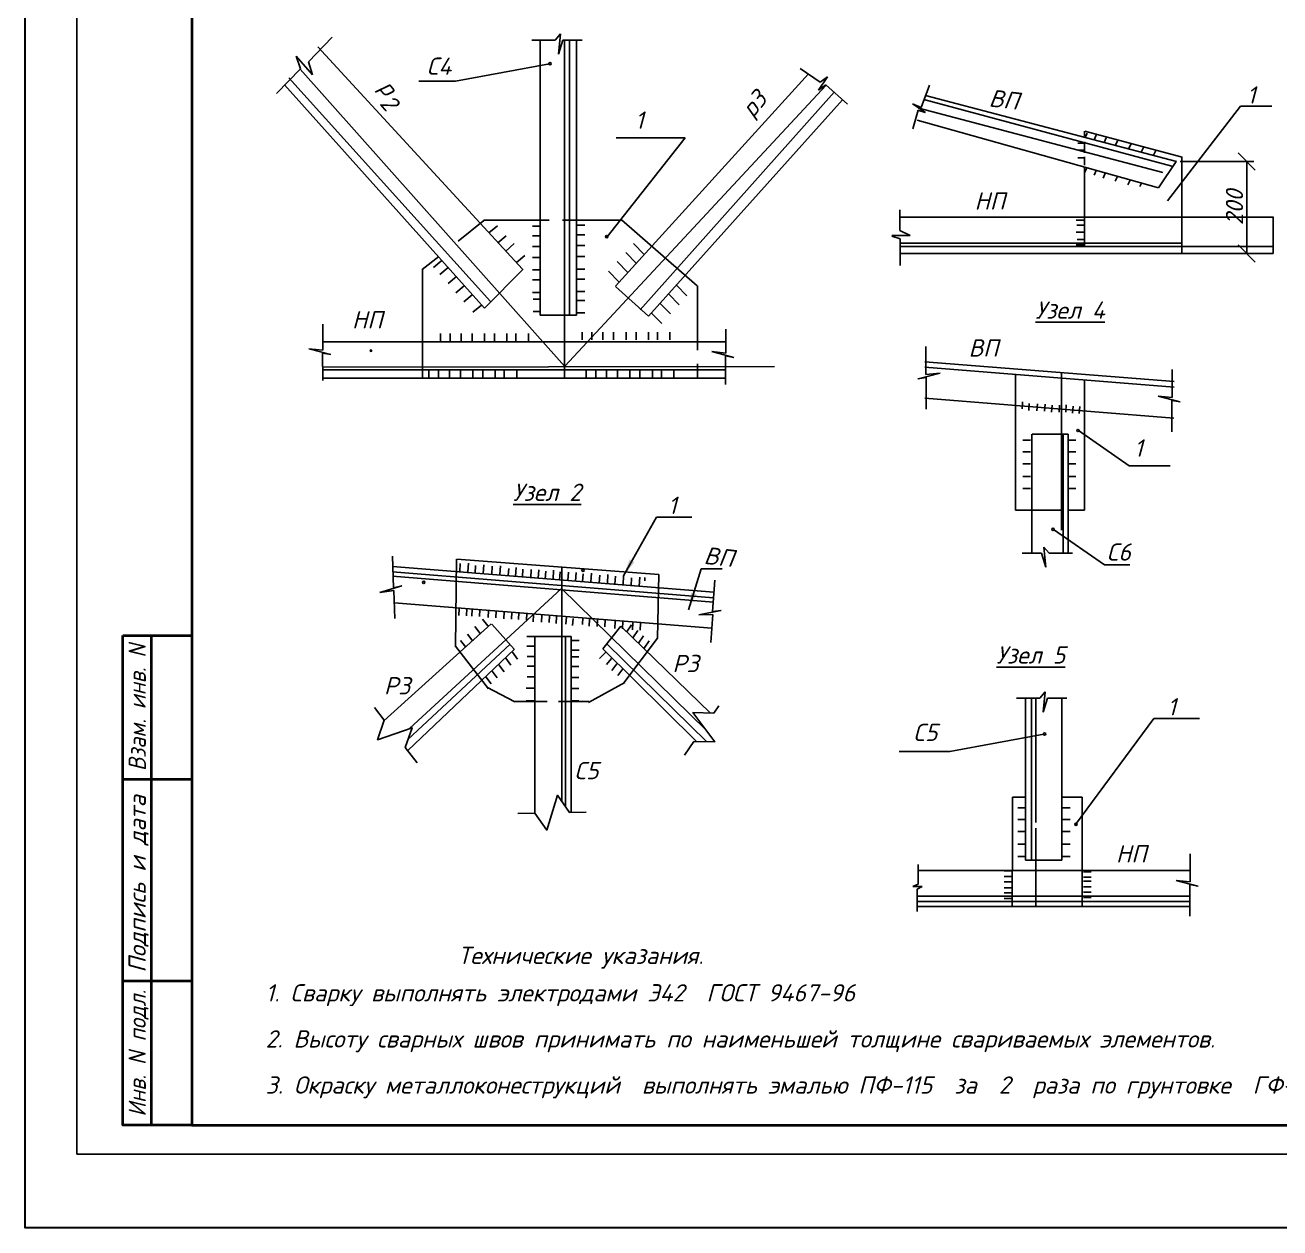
# Model space of a CAD drawing. Extents: x 108150 to 142535, y -18867 to -9422.
# Drawn here: x 139077.4 to 139295.2, y -16861.1 to -16652.4 of the extents above; entities that cross this region are included whole.
import ezdxf
from ezdxf.enums import TextEntityAlignment as Align

# ---------------------------------------------------------------- set-up
doc = ezdxf.new("R2010")
doc.units = 0
doc.header["$MEASUREMENT"] = 0
doc.header["$PDMODE"] = 32
doc.header["$PDSIZE"] = 0.6
doc.styles.add('ГОСТ -3', font='isocpeui.ttf', dxfattribs={"height": 3})
doc.styles.add('ГОСТ3', font='isocpeur.ttf', dxfattribs={"oblique": 15, "height": 3})
doc.dimstyles.new('М50', dxfattribs={"dimtxt": 3, "dimasz": 3, "dimexe": 1.25, "dimexo": 0.625, "dimtad": 1, "dimdec": 1, "dimlfac": 50, "dimtxsty": 'ГОСТ3', "dimblk": 'OBLIQUE', "dimcen": 2.5, "dimclrd": 256, "dimclre": 256, "dimclrt": 256, "dimadec": 0, "dimazin": 0, "dimtfac": 1, "dimtdec": 1, "dimtmove": 0, "dimatfit": 3, "dimfxl": 1, "dimlwd": -1, "dimlwe": -1, "dimarcsym": 0})

# ---------------------------------------------------------------- blocks, each defined once
blk = doc.blocks.new('_Oblique')
at = {"color": 0, "linetype": 'ByBlock', "lineweight": -2}
blk.add_line((-0.5, -0.5), (0.5, 0.5), dxfattribs=at)
blk = doc.blocks.new('*D2911')
at = {"transparency": 16777216}
for p, q in [((139277.9, -16676.05), (139290.71, -16676.05)), ((139289.46, -16676.05), (139289.46, -16692)), ((139293.46, -16692), (139288.21, -16692))]:
    blk.add_line(p, q, dxfattribs=at)
at = {"layer": 'Defpoints', "color": 0, "lineweight": 0, "transparency": 16777216}
for p in [(139277.28, -16676.05), (139289.46, -16692), (139294.09, -16692)]:
    blk.add_point(p, dxfattribs=at)
at = {"transparency": 16777216, "xscale": 3, "yscale": 3, "zscale": 3}
for p, rotation in [((139289.46, -16676.05), 90), ((139289.46, -16692), 270)]:
    blk.add_blockref('_Oblique', p, dxfattribs=dict(at, rotation=rotation))
at = {"lineweight": 25, "transparency": 16777216, "insert": (139287.34, -16684.02), "char_height": 3, "attachment_point": 5, "rotation": 90, "style": 'ГОСТ -3'}
blk.add_mtext('200', dxfattribs=at)

msp = doc.modelspace()

# ---------------------------------------------------------------- linework, layer by layer
at = {"color": 7, "lineweight": 25}
for p, q in [((139169.4038, -16654.9637, -754.4947), (139170.3275, -16653.8954, -754.4947)), ((139170.3275, -16653.8954, -754.4947), (139169.9872, -16657.3918, -754.4947)), ((139165.3688, -16654.9637, -754.4947), (139169.4038, -16654.9637, -754.4947)), ((139169.9872, -16657.3918, -754.4947), (139170.7164, -16654.9637, -754.4947)), ((139170.7164, -16654.9637, -754.4947), (139174.0708, -16654.9637, -754.4947)), ((139168.4067, -16659.087, -754.4947), (139152.0792, -16662.0923, -754.4947)), ((139211.955, -16659.9199, -754.4947), (139215.3852, -16662.2447, -754.4947)), ((139152.0792, -16662.0923, -754.4947), (139145.7314, -16662.0923, -754.4947)), ((139216.676, -16661.3458, -754.4947), (139215.1039, -16663.6631, -754.4947)), ((139215.1039, -16663.6631, -754.4947), (139216.3751, -16662.7027, -754.4947)), ((139215.3852, -16662.2447, -754.4947), (139216.69, -16661.3471, -754.4947)), ((139216.3751, -16662.7027, -754.4947), (139220.1692, -16666.0666, -754.4947)), ((139234.4027, -16662.7954, -754.4947), (139232.9733, -16666.6712, -754.4947)), ((139277.2783, -16676.0461, -754.4947), (139233.695, -16664.5936, -754.4947)), ((139232.9733, -16666.6712, -754.4947), (139231.4176, -16666.0274, -754.4947)), ((139231.4176, -16666.0274, -754.4947), (139233.7061, -16667.5398, -754.4947)), ((139232.4386, -16667.1529, -754.4947), (139231.488, -16670.3535, -754.4947)), ((139233.6463, -16667.5383, -754.4947), (139232.3789, -16667.1514, -754.4947)), ((139274.8808, -16677.9584, -754.4947), (139232.5471, -16666.7738, -754.4947)), ((139276.4631, -16676.87, -754.4947), (139233.4342, -16665.3009, -754.4947)), ((139275.7186, -16682.8341, -754.4947), (139288.3641, -16666.4305, -754.4947)), ((139288.3641, -16666.4305, -754.4947), (139293.82, -16666.4305, -754.4947)), ((139274.1479, -16680.6077, -754.4947), (139232.2656, -16668.8538, -754.4947)), ((139261.3231, -16670.7889, -754.4947), (139261.3231, -16671.6105, -754.4947)), ((139261.3668, -16670.7889, -754.4947), (139278.2421, -16675.2974, -754.4947)), ((139261.7713, -16671.1116, -754.4947), (139261.4262, -16671.8617, -754.4947)), ((139263.3493, -16671.4842, -754.4947), (139262.9919, -16672.2612, -754.4947)), ((139261.3334, -16672.854, -754.4947), (139260.1415, -16672.854, -754.4947)), ((139261.3231, -16672.596, -754.4947), (139261.3231, -16674.5099, -754.4947)), ((139265.0798, -16671.91, -754.4947), (139264.6956, -16672.7452, -754.4947)), ((139267.0514, -16672.4231, -754.4947), (139266.6505, -16673.2947, -754.4947)), ((139269.3488, -16673.0007, -754.4947), (139268.9782, -16673.8065, -754.4947)), ((139271.5387, -16673.624, -754.4947), (139271.1681, -16674.4298, -754.4947)), ((139261.3334, -16674.0766, -754.4947), (139260.1415, -16674.0766, -754.4947)), ((139261.3334, -16675.4102, -754.4947), (139260.1415, -16675.4102, -754.4947)), ((139261.3216, -16675.2347, -754.4947), (139261.3216, -16676.6525, -754.4947)), ((139273.6623, -16674.1543, -754.4947), (139273.2917, -16674.9602, -754.4947)), ((139278.1873, -16675.275, -754.4947), (139278.1873, -16691.999, -754.4947)), ((139261.746, -16677.0563, -754.4947), (139261.3056, -16678.0138, -754.4947)), ((139261.3213, -16676.9165, -754.4947), (139261.3213, -16685.6291, -754.4947)), ((139261.3251, -16677.1228, -754.4947), (139261.3251, -16678.0868, -754.4947)), ((139263.4013, -16677.4675, -754.4947), (139262.9609, -16678.425, -754.4947)), ((139264.9725, -16677.9588, -754.4947), (139264.5321, -16678.9164, -754.4947)), ((139274.1479, -16680.6077, -754.4947), (139277.1953, -16676.0461, -754.4947)), ((139261.3132, -16678.7216, -754.4947), (139261.3132, -16679.6151, -754.4947)), ((139267.0676, -16678.519, -754.4947), (139266.6272, -16679.4765, -754.4947)), ((139269.2659, -16679.1381, -754.4947), (139268.8254, -16680.0956, -754.4947)), ((139271.2421, -16679.687, -754.4947), (139270.923, -16680.3808, -754.4947)), ((139229.2549, -16684.4275, -754.4947), (139229.2549, -16687.9892, -754.4947)), ((139291.9854, -16685.699, -754.4947), (139229.2549, -16685.699, -754.4947)), ((139261.1568, -16686.1992, -754.4947), (139259.8343, -16686.1992, -754.4947)), ((139294.1051, -16685.699, -754.4947), (139291.8984, -16685.699, -754.4947)), ((139294.0854, -16691.999, -754.4947), (139294.0854, -16685.699, -754.4947)), ((139157.9167, -16688.4405, -754.4947), (139159.3774, -16687.2188, -754.4947)), ((139159.4607, -16690.1538, -754.4947), (139160.9214, -16688.9321, -754.4947)), ((139165.4449, -16687.2401, -754.4947), (139166.7674, -16687.2401, -754.4947)), ((139165.4449, -16688.9164, -754.4947), (139166.7674, -16688.9164, -754.4947)), ((139173.2136, -16687.0904, -754.4947), (139174.5361, -16687.0904, -754.4947)), ((139173.2136, -16688.7668, -754.4947), (139174.5361, -16688.7668, -754.4947)), ((139231.0214, -16688.8812, -754.4947), (139227.8806, -16688.894, -754.4947)), ((139227.8806, -16688.9705, -754.4947), (139229.3174, -16689.4675, -754.4947)), ((139229.2549, -16687.9892, -754.4947), (139231.0214, -16688.8812, -754.4947)), ((139261.1568, -16688.324, -754.4947), (139259.8343, -16688.324, -754.4947)), ((139261.2817, -16687.0804, -754.4947), (139259.9592, -16687.0804, -754.4947)), ((139160.8432, -16691.6057, -754.4947), (139162.3039, -16690.2768, -754.4947)), ((139165.4449, -16690.7848, -754.4947), (139166.7674, -16690.7848, -754.4947)), ((139173.2136, -16690.6351, -754.4947), (139174.5361, -16690.6351, -754.4947)), ((139184.8496, -16692.154, -754.4947), (139183.018, -16690.2866, -754.4947)), ((139229.3174, -16689.4675, -754.4947), (139229.3045, -16694.0763, -754.4947)), ((139294.0903, -16690.7925, -754.4947), (139229.313, -16690.7925, -754.4947)), ((139261.1568, -16690.522, -754.4947), (139259.8343, -16690.522, -754.4947)), ((139261.3234, -16689.5713, -754.4947), (139260.0008, -16689.5713, -754.4947)), ((139294.0903, -16690.7925, -754.4947), (139272.1869, -16690.7925, -754.4947)), ((139148.2737, -16694.4282, -754.4947), (139149.7344, -16693.2065, -754.4947)), ((139162.6791, -16693.5687, -754.4947), (139164.1398, -16692.3469, -754.4947)), ((139165.4449, -16692.6898, -754.4947), (139166.7674, -16692.6898, -754.4947)), ((139173.2136, -16692.5401, -754.4947), (139174.5361, -16692.5401, -754.4947)), ((139181.9944, -16695.2758, -754.4947), (139180.1628, -16693.4084, -754.4947)), ((139183.5028, -16693.7149, -754.4947), (139181.6712, -16691.8475, -754.4947)), ((139294.0854, -16691.999, -754.4947), (139229.3099, -16691.999, -754.4947)), ((139149.381, -16695.639, -754.4947), (139150.8416, -16694.4173, -754.4947)), ((139165.4449, -16694.8512, -754.4947), (139166.7674, -16694.8512, -754.4947)), ((139173.2136, -16694.7016, -754.4947), (139174.5361, -16694.7016, -754.4947)), ((139180.4778, -16696.95, -754.4947), (139178.6462, -16695.0826, -754.4947)), ((139150.8174, -16697.2243, -754.4947), (139152.2781, -16696.0026, -754.4947)), ((139152.1661, -16698.8389, -754.4947), (139153.6268, -16697.6172, -754.4947)), ((139165.4449, -16696.5995, -754.4947), (139166.7674, -16696.5995, -754.4947)), ((139173.2136, -16696.4498, -754.4947), (139174.5361, -16696.4498, -754.4947)), ((139192.2901, -16699.3722, -754.4947), (139190.4585, -16697.5048, -754.4947)), ((139153.5581, -16700.4152, -754.4947), (139155.0188, -16699.1935, -754.4947)), ((139165.4449, -16698.7609, -754.4947), (139166.7674, -16698.7609, -754.4947)), ((139165.6076, -16699.9251, -754.4947), (139166.9301, -16699.9251, -754.4947)), ((139173.2136, -16698.6112, -754.4947), (139174.5361, -16698.6112, -754.4947)), ((139190.9433, -16700.9331, -754.4947), (139189.1117, -16699.0657, -754.4947)), ((139155.1318, -16702.194, -754.4947), (139156.5924, -16700.9723, -754.4947)), ((139165.6076, -16702.0866, -754.4947), (139166.9301, -16702.0866, -754.4947)), ((139173.2136, -16700.1577, -754.4947), (139174.5361, -16700.1577, -754.4947)), ((139189.4348, -16702.4941, -754.4947), (139187.6032, -16700.6266, -754.4947)), ((139129.1, -16704.2435, -754.4947), (139129.1, -16708.8104, -754.4947)), ((139173.2136, -16702.3191, -754.4947), (139174.5361, -16702.3191, -754.4947)), ((139187.9182, -16704.1682, -754.4947), (139186.0866, -16702.3008, -754.4947)), ((139149.5199, -16707.2296, -754.4947), (139149.5199, -16705.9071, -754.4947)), ((139151.1962, -16707.2296, -754.4947), (139151.1962, -16705.9071, -754.4947)), ((139153.0646, -16707.2296, -754.4947), (139153.0646, -16705.9071, -754.4947)), ((139154.9696, -16707.2296, -754.4947), (139154.9696, -16705.9071, -754.4947)), ((139157.131, -16707.2296, -754.4947), (139157.131, -16705.9071, -754.4947)), ((139158.8792, -16707.2296, -754.4947), (139158.8792, -16705.9071, -754.4947)), ((139161.0407, -16707.2296, -754.4947), (139161.0407, -16705.9071, -754.4947)), ((139162.5872, -16707.2296, -754.4947), (139162.5872, -16705.9071, -754.4947)), ((139164.7486, -16707.2296, -754.4947), (139164.7486, -16705.9071, -754.4947)), ((139174.1109, -16706.9959, -754.4947), (139174.1109, -16705.6734, -754.4947)), ((139175.7872, -16706.9959, -754.4947), (139175.7872, -16705.6734, -754.4947)), ((139177.6556, -16706.9959, -754.4947), (139177.6556, -16705.6734, -754.4947)), ((139179.5606, -16706.9959, -754.4947), (139179.5606, -16705.6734, -754.4947)), ((139181.722, -16706.9959, -754.4947), (139181.722, -16705.6734, -754.4947)), ((139183.4702, -16706.9959, -754.4947), (139183.4702, -16705.6734, -754.4947)), ((139185.6317, -16706.9959, -754.4947), (139185.6317, -16705.6734, -754.4947)), ((139187.1781, -16706.9959, -754.4947), (139187.1781, -16705.6734, -754.4947)), ((139189.3396, -16706.9959, -754.4947), (139189.3396, -16705.6734, -754.4947)), ((139199.0433, -16705.1157, -754.4947), (139199.0433, -16709.2852, -754.4947)), ((139129.1, -16708.8104, -754.4947), (139126.6637, -16708.5609, -754.4947)), ((139126.6637, -16708.5609, -754.4947), (139130.4742, -16709.5591, -754.4947)), ((139233.7809, -16708.1694, -754.4947), (139233.7809, -16713.0358, -754.4947)), ((139130.4742, -16709.5591, -754.4947), (139129.0375, -16709.3096, -754.4947)), ((139129.0375, -16709.3096, -754.4947), (139129.0504, -16714.0499, -754.4947)), ((139196.607, -16709.0356, -754.4947), (139200.4176, -16710.0339, -754.4947)), ((139199.0433, -16709.2852, -754.4947), (139196.607, -16709.0356, -754.4947)), ((139198.9808, -16709.7843, -754.4947), (139198.9937, -16714.7645, -754.4947)), ((139200.4176, -16710.0339, -754.4947), (139198.9808, -16709.7843, -754.4947)), ((139276.8473, -16714.2445, -754.4947), (139233.5876, -16710.7838, -754.4947)), ((139129.0199, -16711.7546, -754.4947), (139207.4941, -16711.6295, -754.4947)), ((139147.4938, -16713.4783, -754.4947), (139147.4938, -16712.1558, -754.4947)), ((139149.1702, -16713.4783, -754.4947), (139149.1702, -16712.1558, -754.4947)), ((139151.0385, -16713.4783, -754.4947), (139151.0385, -16712.1558, -754.4947)), ((139152.9435, -16713.4783, -754.4947), (139152.9435, -16712.1558, -754.4947)), ((139155.105, -16713.4783, -754.4947), (139155.105, -16712.1558, -754.4947)), ((139156.8532, -16713.4783, -754.4947), (139156.8532, -16712.1558, -754.4947)), ((139159.0146, -16713.4783, -754.4947), (139159.0146, -16712.1558, -754.4947)), ((139160.5611, -16713.4783, -754.4947), (139160.5611, -16712.1558, -754.4947)), ((139162.7225, -16713.4783, -754.4947), (139162.7225, -16712.1558, -754.4947)), ((139174.7707, -16713.5299, -754.4947), (139174.7707, -16712.2074, -754.4947)), ((139176.447, -16713.5299, -754.4947), (139176.447, -16712.2074, -754.4947)), ((139178.3154, -16713.5299, -754.4947), (139178.3154, -16712.2074, -754.4947)), ((139180.2204, -16713.5299, -754.4947), (139180.2204, -16712.2074, -754.4947)), ((139182.3818, -16713.5299, -754.4947), (139182.3818, -16712.2074, -754.4947)), ((139184.13, -16713.5299, -754.4947), (139184.13, -16712.2074, -754.4947)), ((139186.2914, -16713.5299, -754.4947), (139186.2914, -16712.2074, -754.4947)), ((139187.8379, -16713.5299, -754.4947), (139187.8379, -16712.2074, -754.4947)), ((139189.9994, -16713.5299, -754.4947), (139189.9994, -16712.2074, -754.4947)), ((139236.2171, -16712.7862, -754.4947), (139232.4066, -16713.7845, -754.4947)), ((139276.8473, -16715.1776, -754.4947), (139233.5876, -16711.7168, -754.4947)), ((139233.7809, -16713.0358, -754.4947), (139236.2171, -16712.7862, -754.4947)), ((139276.5019, -16712.1309, -754.4947), (139276.5019, -16716.9973, -754.4947)), ((139232.3872, -16713.7845, -754.4947), (139233.824, -16713.5349, -754.4947)), ((139233.8434, -16713.5349, -754.4947), (139233.8305, -16719.0145, -754.4947)), ((139276.811, -16720.5618, -754.4947), (139233.5876, -16717.1039, -754.4947)), ((139276.5019, -16716.9973, -754.4947), (139274.0657, -16716.7477, -754.4947)), ((139274.0657, -16716.7477, -754.4947), (139277.8762, -16717.746, -754.4947)), ((139249.3134, -16736.5522, -754.4947), (139249.3134, -16718.3619, -754.4947)), ((139250.5326, -16717.744, -754.4947), (139250.4616, -16718.9656, -754.4947)), ((139251.6915, -16718.0196, -754.4947), (139251.6206, -16719.2412, -754.4947)), ((139253.1264, -16718.0748, -754.4947), (139253.0554, -16719.2963, -754.4947)), ((139254.4508, -16718.1299, -754.4947), (139254.3799, -16719.3515, -754.4947)), ((139255.6649, -16718.3504, -754.4947), (139255.594, -16719.572, -754.4947)), ((139256.9894, -16718.3504, -754.4947), (139256.9185, -16719.572, -754.4947)), ((139258.1484, -16718.2953, -754.4947), (139258.0774, -16719.5168, -754.4947)), ((139259.3073, -16718.5158, -754.4947), (139259.2363, -16719.7373, -754.4947)), ((139260.4662, -16718.5709, -754.4947), (139260.3953, -16719.7924, -754.4947)), ((139261.3134, -16736.5522, -754.4947), (139261.3134, -16719.3219, -754.4947)), ((139276.4395, -16717.4964, -754.4947), (139276.4524, -16722.976, -754.4947)), ((139277.8956, -16717.746, -754.4947), (139276.4588, -16717.4964, -754.4947)), ((139252.1676, -16723.3686, -754.4947), (139252.1676, -16744.0293, -754.4947)), ((139258.4676, -16723.3357, -754.4947), (139252.2154, -16723.3357, -754.4947)), ((139257.6236, -16723.3686, -754.4947), (139257.6236, -16744.0293, -754.4947)), ((139258.4676, -16723.3357, -754.4947), (139258.4676, -16744.0293, -754.4947)), ((139260.2421, -16722.7287, -754.4947), (139269.0782, -16728.8642, -754.4947)), ((139251.9018, -16724.4089, -754.4947), (139250.5793, -16724.4089, -754.4947)), ((139259.7964, -16724.4089, -754.4947), (139258.4739, -16724.4089, -754.4947)), ((139251.9018, -16726.4016, -754.4947), (139250.5793, -16726.4016, -754.4947)), ((139259.7964, -16726.4016, -754.4947), (139258.4739, -16726.4016, -754.4947)), ((139251.9018, -16728.5264, -754.4947), (139250.5793, -16728.5264, -754.4947)), ((139259.7964, -16728.5264, -754.4947), (139258.4739, -16728.5264, -754.4947)), ((139269.0782, -16728.8642, -754.4947), (139276.1833, -16728.8469, -754.4947)), ((139251.9018, -16730.7245, -754.4947), (139250.5793, -16730.7245, -754.4947)), ((139259.7964, -16730.7245, -754.4947), (139258.4739, -16730.7245, -754.4947)), ((139251.9018, -16732.8126, -754.4947), (139250.5793, -16732.8126, -754.4947)), ((139259.7964, -16732.8126, -754.4947), (139258.4739, -16732.8126, -754.4947)), ((139252.1485, -16736.5522, -754.4947), (139249.3134, -16736.5522, -754.4947)), ((139261.3134, -16736.5522, -754.4947), (139258.4676, -16736.5522, -754.4947)), ((139258.4676, -16736.5522, -754.4947), (139261.2445, -16736.5522, -754.4947)), ((139255.9194, -16739.907, -754.4947), (139264.7556, -16746.0425, -754.4947)), ((139254.2533, -16742.9504, -754.4947), (139254.5936, -16746.4468, -754.4947)), ((139255.177, -16744.0188, -754.4947), (139254.2533, -16742.9504, -754.4947)), ((139141.3326, -16750.0106, -754.4947), (139141.172, -16744.5333, -754.4947)), ((139253.8644, -16744.0188, -754.4947), (139250.51, -16744.0188, -754.4947)), ((139254.5936, -16746.4468, -754.4947), (139253.8644, -16744.0188, -754.4947)), ((139259.212, -16744.0188, -754.4947), (139255.177, -16744.0188, -754.4947)), ((139196.9716, -16750.7638, -754.4947), (139141.1775, -16746.3405, -754.4947)), ((139141.1775, -16747.2494, -754.4947), (139196.9016, -16751.7784, -754.4947)), ((139152.9294, -16745.8337, -754.4947), (139152.842, -16747.2067, -754.4947)), ((139154.3527, -16745.7497, -754.4947), (139154.27, -16747.2647, -754.4947)), ((139155.5802, -16746.1321, -754.4947), (139155.4928, -16747.5051, -754.4947)), ((139157.0035, -16746.0482, -754.4947), (139156.9208, -16747.5631, -754.4947)), ((139158.4705, -16746.2812, -754.4947), (139158.383, -16747.6543, -754.4947)), ((139159.8937, -16746.1973, -754.4947), (139159.811, -16747.7123, -754.4947)), ((139161.335, -16746.6774, -754.4947), (139161.264, -16747.899, -754.4947)), ((139162.6625, -16746.5245, -754.4947), (139162.5292, -16748.0317, -754.4947)), ((139163.8214, -16746.8001, -754.4947), (139163.7274, -16748.1358, -754.4947)), ((139165.2563, -16746.8552, -754.4947), (139165.1731, -16748.2789, -754.4947)), ((139166.5807, -16746.9103, -754.4947), (139166.4404, -16748.3437, -754.4947)), ((139167.7949, -16747.1308, -754.4947), (139167.6907, -16748.4609, -754.4947)), ((139169.1306, -16746.9804, -754.4947), (139169.0843, -16748.5259, -754.4947)), ((139170.2895, -16747.256, -754.4947), (139170.1702, -16748.6234, -754.4947)), ((139170.5491, -16787.0793, -754.4947), (139170.5491, -16746.424, -754.4947)), ((139171.7244, -16747.3111, -754.4947), (139171.6214, -16748.7742, -754.4947)), ((139173.0488, -16747.3663, -754.4947), (139172.9449, -16748.8786, -754.4947)), ((139174.263, -16747.5868, -754.4947), (139174.1755, -16748.9598, -754.4947)), ((139175.6862, -16747.5029, -754.4947), (139175.6035, -16749.0178, -754.4947)), ((139177.1377, -16747.8106, -754.4947), (139177.0503, -16749.1836, -754.4947)), ((139178.5609, -16747.7266, -754.4947), (139178.4782, -16749.2416, -754.4947)), ((139264.7556, -16746.0425, -754.4947), (139269.1971, -16746.0425, -754.4947)), ((139138.9838, -16750.834, -754.4947), (139142.7608, -16749.7157, -754.4947)), ((139141.1775, -16748.0135, -754.4947), (139196.9016, -16752.5426, -754.4947)), ((139142.7801, -16749.715, -754.4947), (139141.352, -16750.01, -754.4947)), ((139179.8631, -16748.0344, -754.4947), (139179.7757, -16749.4074, -754.4947)), ((139181.2864, -16747.9505, -754.4947), (139181.2037, -16749.4654, -754.4947)), ((139182.6632, -16748.2955, -754.4947), (139182.5758, -16749.6685, -754.4947)), ((139184.0865, -16748.2116, -754.4947), (139184.0038, -16749.7265, -754.4947)), ((139196.7381, -16754.1501, -754.4947), (139197.115, -16748.6835, -754.4947)), ((139141.4109, -16750.5075, -754.4947), (139138.9838, -16750.834, -754.4947)), ((139141.565, -16755.3714, -754.4947), (139141.4109, -16750.5075, -754.4947)), ((139196.6073, -16757.0547, -754.4947), (139141.4768, -16752.6443, -754.4947)), ((139152.7343, -16753.5959, -754.4947), (139152.6633, -16754.8175, -754.4947)), ((139154.0587, -16753.6511, -754.4947), (139153.9878, -16754.8726, -754.4947)), ((139154.9893, -16753.755, -754.4947), (139154.9184, -16754.9765, -754.4947)), ((139156.3138, -16753.8101, -754.4947), (139156.2428, -16755.0317, -754.4947)), ((139157.8586, -16753.9935, -754.4947), (139157.7877, -16755.2151, -754.4947)), ((139159.1831, -16754.0486, -754.4947), (139159.1122, -16755.2702, -754.4947)), ((139160.5505, -16754.2104, -754.4947), (139160.4795, -16755.4319, -754.4947)), ((139161.8749, -16754.2655, -754.4947), (139161.804, -16755.4871, -754.4947)), ((139163.0891, -16754.3358, -754.4947), (139163.0181, -16755.5574, -754.4947)), ((139194.3198, -16754.7394, -754.4947), (139198.1882, -16753.9966, -754.4947)), ((139198.2075, -16753.9979, -754.4947), (139196.7574, -16754.1514, -754.4947)), ((139164.5123, -16754.4261, -754.4947), (139164.4414, -16755.6476, -754.4947)), ((139165.6712, -16754.7017, -754.4947), (139165.6003, -16755.9233, -754.4947)), ((139167.1061, -16754.7568, -754.4947), (139167.0352, -16755.9784, -754.4947)), ((139168.4306, -16754.8119, -754.4947), (139168.3596, -16756.0335, -754.4947)), ((139169.6447, -16755.0324, -754.4947), (139169.5738, -16756.254, -754.4947)), ((139171.3541, -16755.0942, -754.4947), (139171.2832, -16756.3157, -754.4947)), ((139172.513, -16755.3698, -754.4947), (139172.4421, -16756.5913, -754.4947)), ((139174.2362, -16755.1835, -754.4947), (139174.1653, -16756.405, -754.4947)), ((139175.3951, -16755.4591, -754.4947), (139175.3242, -16756.6807, -754.4947)), ((139176.7701, -16755.5291, -754.4947), (139176.6992, -16756.7507, -754.4947)), ((139178.0946, -16755.5843, -754.4947), (139178.0236, -16756.8058, -754.4947)), ((139179.839, -16755.8491, -754.4947), (139179.768, -16757.0706, -754.4947)), ((139181.1634, -16755.9042, -754.4947), (139181.0925, -16757.1258, -754.4947)), ((139182.9079, -16756.1157, -754.4947), (139182.837, -16757.3373, -754.4947)), ((139184.2324, -16756.1708, -754.4947), (139184.1614, -16757.3924, -754.4947)), ((139196.7672, -16754.6523, -754.4947), (139194.3198, -16754.7394, -754.4947)), ((139196.4439, -16759.5079, -754.4947), (139196.7672, -16754.6523, -754.4947)), ((139106.3475, -16758.334, -754.4947), (139094.3475, -16758.334, -754.4947)), ((139094.3475, -16843.334, -754.4947), (139094.3475, -16758.334, -754.4947)), ((139165.8072, -16758.5002, -754.4947), (139164.4847, -16758.5002, -754.4947)), ((139165.8072, -16760.1765, -754.4947), (139164.4847, -16760.1765, -754.4947)), ((139173.578, -16759.1521, -754.4947), (139172.2555, -16759.1521, -754.4947)), ((139173.578, -16760.8285, -754.4947), (139172.2555, -16760.8285, -754.4947)), ((139165.8438, -16761.9428, -754.4947), (139164.5213, -16761.9428, -754.4947)), ((139173.4894, -16762.0288, -754.4947), (139172.1669, -16762.0288, -754.4947)), ((139165.8438, -16763.6191, -754.4947), (139164.5213, -16763.6191, -754.4947)), ((139173.4894, -16763.7051, -754.4947), (139172.1669, -16763.7051, -754.4947)), ((139165.8438, -16765.4875, -754.4947), (139164.5213, -16765.4875, -754.4947)), ((139173.5098, -16765.5813, -754.4947), (139172.1873, -16765.5813, -754.4947)), ((139165.6887, -16767.4785, -754.4947), (139164.3662, -16767.4785, -754.4947)), ((139165.6887, -16769.6399, -754.4947), (139164.3662, -16769.6399, -754.4947)), ((139173.5098, -16767.4863, -754.4947), (139172.1873, -16767.4863, -754.4947)), ((139173.5098, -16769.6478, -754.4947), (139172.1873, -16769.6478, -754.4947)), ((139249.5079, -16769.1673, -754.4947), (139253.5429, -16769.1673, -754.4947)), ((139252.8599, -16769.1673, -754.4947), (139252.8599, -16790.7573, -754.4947)), ((139253.5429, -16769.1673, -754.4947), (139254.4666, -16768.0989, -754.4947)), ((139254.4666, -16768.0989, -754.4947), (139254.1263, -16771.5953, -754.4947)), ((139254.1263, -16771.5953, -754.4947), (139254.8555, -16769.1673, -754.4947)), ((139254.8555, -16769.1673, -754.4947), (139258.2099, -16769.1673, -754.4947)), ((139259.758, -16791.1233, -754.4947), (139273.3614, -16772.7131, -754.4947)), ((139273.3614, -16772.7131, -754.4947), (139281.2876, -16772.7131, -754.4947)), ((139254.2545, -16775.4211, -754.4947), (139237.927, -16778.4264, -754.4947)), ((139237.927, -16778.4264, -754.4947), (139229.1523, -16778.4264, -754.4947)), ((139249.7473, -16788.2417, -754.4947), (139251.0698, -16788.2417, -754.4947)), ((139257.4688, -16788.2417, -754.4947), (139258.7913, -16788.2417, -754.4947)), ((139249.7473, -16790.2344, -754.4947), (139251.0698, -16790.2344, -754.4947)), ((139257.4688, -16790.2344, -754.4947), (139258.7913, -16790.2344, -754.4947)), ((139249.7473, -16792.3592, -754.4947), (139251.0698, -16792.3592, -754.4947)), ((139252.8599, -16791.7573, -754.4947), (139252.8599, -16805.3739, -754.4947)), ((139257.4688, -16792.3592, -754.4947), (139258.7913, -16792.3592, -754.4947)), ((139249.7473, -16794.5573, -754.4947), (139251.0698, -16794.5573, -754.4947)), ((139257.4688, -16794.5573, -754.4947), (139258.7913, -16794.5573, -754.4947)), ((139249.7473, -16796.6455, -754.4947), (139251.0698, -16796.6455, -754.4947)), ((139257.4688, -16796.6455, -754.4947), (139258.7913, -16796.6455, -754.4947)), ((139279.629, -16796.1942, -754.4947), (139279.629, -16801.0606, -754.4947)), ((139232.417, -16798.0585, -754.4947), (139232.417, -16801.4637, -754.4947)), ((139247.3842, -16799.1828, -754.4947), (139248.7067, -16799.1828, -754.4947)), ((139261.1169, -16799.3148, -754.4947), (139262.4395, -16799.3148, -754.4947)), ((139232.417, -16801.4637, -754.4947), (139231.5264, -16801.8932, -754.4947)), ((139231.5264, -16801.8932, -754.4947), (139233.1233, -16801.8932, -754.4947)), ((139233.1233, -16801.8932, -754.4947), (139232.2634, -16802.3227, -754.4947)), ((139232.2634, -16802.3227, -754.4947), (139232.2634, -16806.2188, -754.4947)), ((139247.3842, -16800.1713, -754.4947), (139248.7067, -16800.1713, -754.4947)), ((139247.3842, -16801.0939, -754.4947), (139248.7067, -16801.0939, -754.4947)), ((139247.3842, -16802.0824, -754.4947), (139248.7067, -16802.0824, -754.4947)), ((139261.1169, -16800.2656, -754.4947), (139262.4395, -16800.2656, -754.4947)), ((139261.1169, -16800.9663, -754.4947), (139262.4395, -16800.9663, -754.4947)), ((139261.1169, -16801.9172, -754.4947), (139262.4395, -16801.9172, -754.4947)), ((139279.629, -16801.0606, -754.4947), (139277.1928, -16800.811, -754.4947)), ((139277.1928, -16800.811, -754.4947), (139281.0033, -16801.8093, -754.4947)), ((139279.5665, -16801.5597, -754.4947), (139279.5795, -16807.0393, -754.4947)), ((139281.0227, -16801.8093, -754.4947), (139279.5859, -16801.5597, -754.4947)), ((139232.2634, -16803.5328, -754.4947), (139279.5712, -16803.5328, -754.4947)), ((139247.3842, -16802.9731, -754.4947), (139248.7067, -16802.9731, -754.4947)), ((139247.3842, -16803.9616, -754.4947), (139248.7067, -16803.9616, -754.4947)), ((139261.1169, -16802.8411, -754.4947), (139262.4395, -16802.8411, -754.4947)), ((139261.1169, -16803.792, -754.4947), (139262.4395, -16803.792, -754.4947)), ((139106.3475, -16843.334, -754.4947), (139094.3475, -16843.334, -754.4947))]:
    msp.add_line(p, q, dxfattribs=at)
at = {"color": 7, "lineweight": 25, "ltscale": 0.5}
for p, q in [((139126.555, -16658.7331, -754.4947), (139130.7028, -16654.4801, -754.4947)), ((139163.7638, -16694.7499, -754.4947), (139128.2104, -16656.1274, -754.4947)), ((139125.1906, -16659.9327, -754.4947), (139124.4265, -16657.7517, -754.4947)), ((139124.4265, -16657.7517, -754.4947), (139127.2644, -16660.9687, -754.4947)), ((139121.0427, -16664.2403, -754.4947), (139125.1906, -16659.9327, -754.4947)), ((139171.0243, -16711.588, -754.4947), (139125.1429, -16659.9822, -754.4947)), ((139127.2644, -16660.9687, -754.4947), (139126.555, -16658.7331, -754.4947)), ((139157.1557, -16701.5069, -754.4947), (139122.4344, -16662.7048, -754.4947)), ((139158.1854, -16700.3447, -754.4947), (139123.1797, -16661.5258, -754.4947)), ((139171.0956, -16711.5783, -754.4947), (139216.4646, -16662.7821, -754.4947)), ((139179.8935, -16697.6977, -754.4947), (139213.385, -16660.8385, -754.4947)), ((139184.1443, -16701.7759, -754.4947), (139217.8315, -16663.9938, -754.4947)), ((139185.5834, -16702.8879, -754.4947), (139219.288, -16665.3039, -754.4947)), ((139178.4144, -16689.0978, -754.4947), (139191.9961, -16671.9392, -754.4947)), ((139191.9961, -16671.9392, -754.4947), (139179.9916, -16671.9392, -754.4947)), ((139157.0419, -16686.2495, -754.4947), (139152.5381, -16689.8451, -754.4947)), ((139180.9462, -16686.1465, -754.4947), (139194.0771, -16697.6384, -754.4947)), ((139149.1981, -16692.5116, -754.4947), (139146.338, -16694.795, -754.4947)), ((139163.8702, -16694.7236, -754.4947), (139157.1557, -16701.5069, -754.4947)), ((139179.8864, -16697.7229, -754.4947), (139185.5834, -16702.8879, -754.4947)), ((139194.1286, -16697.6112, -754.4947), (139194.1286, -16708.7674, -754.4947)), ((139194.1286, -16711.1594, -754.4947), (139194.1286, -16713.6403, -754.4947)), ((139257.3134, -16740.0401, -754.4947), (139257.3134, -16712.6818, -754.4947)), ((139184.9926, -16748.2265, -754.4947), (139184.9926, -16748.8092, -754.4947)), ((139170.4662, -16750.2199, -754.4947), (139144.1378, -16774.4734, -754.4947)), ((139170.529, -16750.1367, -754.4947), (139195.5972, -16774.7543, -754.4947)), ((139157.7284, -16756.6587, -754.4947), (139156.817, -16755.4595, -754.4947)), ((139181.8014, -16757.7294, -754.4947), (139182.6674, -16756.4625, -754.4947)), ((139155.1031, -16759.2817, -754.4947), (139154.1916, -16758.0825, -754.4947)), ((139156.3618, -16757.9523, -754.4947), (139155.4503, -16756.7531, -754.4947)), ((139182.9177, -16758.7135, -754.4947), (139183.7837, -16757.4466, -754.4947)), ((139183.8589, -16759.632, -754.4947), (139184.7249, -16758.3651, -754.4947)), ((139152.1195, -16760.1858, -754.4947), (139157.8236, -16767.5456, -754.4947)), ((139153.8803, -16760.3596, -754.4947), (139152.9688, -16759.1604, -754.4947)), ((139184.8658, -16760.5067, -754.4947), (139185.7318, -16759.2398, -754.4947)), ((139161.7372, -16763.4397, -754.4947), (139160.8257, -16762.2405, -754.4947)), ((139162.8846, -16762.4057, -754.4947), (139161.9732, -16761.2065, -754.4947)), ((139177.1145, -16762.3119, -754.4947), (139178.2333, -16761.1656, -754.4947)), ((139178.321, -16763.3248, -754.4947), (139179.187, -16762.3234, -754.4947)), ((139159.3523, -16765.6875, -754.4947), (139158.4409, -16764.4883, -754.4947)), ((139160.5448, -16764.6085, -754.4947), (139159.6333, -16763.4093, -754.4947)), ((139179.2622, -16764.3685, -754.4947), (139180.1282, -16763.2419, -754.4947)), ((139180.2691, -16765.2433, -754.4947), (139181.1351, -16764.1166, -754.4947)), ((139158.2724, -16766.6765, -754.4947), (139157.3609, -16765.4773, -754.4947))]:
    msp.add_line(p, q, dxfattribs=at)
at = {"color": 7, "lineweight": 25, "ltscale": 0.7}
for p, q in [((139166.792, -16702.7088, -754.4947), (139166.792, -16654.9637, -754.4947)), ((139171.8784, -16702.6316, -754.4947), (139171.8784, -16655.0023, -754.4947)), ((139173.092, -16702.7088, -754.4947), (139173.092, -16655.0023, -754.4947)), ((139157.0419, -16686.2049, -754.4947), (139166.6224, -16686.2049, -754.4947)), ((139166.6224, -16686.2049, -754.4947), (139168.3752, -16686.2049, -754.4947)), ((139170.6844, -16686.2049, -754.4947), (139173.092, -16686.2049, -754.4947)), ((139173.092, -16686.2049, -754.4947), (139180.9432, -16686.2022, -754.4947)), ((139146.3566, -16694.6818, -754.4947), (139146.3566, -16713.647, -754.4947)), ((139166.792, -16702.7088, -754.4947), (139173.092, -16702.7088, -754.4947)), ((139129.1, -16707.347, -754.4947), (139199.0307, -16707.347, -754.4947)), ((139129.0454, -16712.2213, -754.4947), (139199.0307, -16712.2213, -754.4947)), ((139129.0493, -16713.647, -754.4947), (139199.0307, -16713.647, -754.4947)), ((139152.1262, -16760.2878, -754.4947), (139152.2944, -16745.0323, -754.4947)), ((139187.4128, -16747.7105, -754.4947), (139152.3074, -16745.0323, -754.4947)), ((139187.1483, -16758.7452, -754.4947), (139187.3852, -16747.7105, -754.4947)), ((139158.305, -16756.2978, -754.4947), (139139.6822, -16773.1472, -754.4947)), ((139158.4072, -16756.354, -754.4947), (139162.3171, -16760.7056, -754.4947)), ((139172.161, -16758.4876, -754.4947), (139165.861, -16758.4876, -754.4947)), ((139165.861, -16758.4876, -754.4947), (139165.861, -16789.1309, -754.4947)), ((139171.2241, -16758.5704, -754.4947), (139171.2241, -16788.0489, -754.4947)), ((139172.161, -16758.4876, -754.4947), (139172.161, -16789.0039, -754.4947)), ((139177.6604, -16760.6291, -754.4947), (139180.7929, -16756.6812, -754.4947)), ((139180.7929, -16756.6812, -754.4947), (139196.345, -16771.7708, -754.4947)), ((139187.1483, -16758.7452, -754.4947), (139181.3047, -16766.5281, -754.4947)), ((139162.3473, -16760.677, -754.4947), (139143.8088, -16778.2863, -754.4947)), ((139161.5997, -16759.7938, -754.4947), (139143.855, -16776.3815, -754.4947)), ((139177.6678, -16760.6199, -754.4947), (139193.9594, -16776.7119, -754.4947)), ((139178.3742, -16759.7323, -754.4947), (139195.7308, -16776.7508, -754.4947)), ((139157.5243, -16767.2799, -754.4947), (139162.3899, -16769.8102, -754.4947)), ((139181.5061, -16766.461, -754.4947), (139175.1761, -16769.938, -754.4947)), ((139251.0698, -16769.1673, -754.4947), (139251.0698, -16797.3017, -754.4947)), ((139252.0927, -16769.1673, -754.4947), (139252.0927, -16797.3017, -754.4947)), ((139257.3698, -16769.1673, -754.4947), (139257.3698, -16797.3017, -754.4947)), ((139165.861, -16769.7917, -754.4947), (139162.3891, -16769.7917, -754.4947)), ((139168.0181, -16769.7917, -754.4947), (139165.861, -16769.7917, -754.4947)), ((139172.161, -16769.7917, -754.4947), (139170.0055, -16769.7917, -754.4947)), ((139175.2263, -16769.7917, -754.4947), (139172.161, -16769.7917, -754.4947)), ((139248.794, -16786.3547, -754.4947), (139251.0698, -16786.3547, -754.4947)), ((139248.794, -16799.0739, -754.4947), (139248.794, -16786.3547, -754.4947)), ((139257.4462, -16786.3547, -754.4947), (139260.9126, -16786.3547, -754.4947)), ((139260.9126, -16786.3547, -754.4947), (139260.9126, -16799.0739, -754.4947)), ((139251.0698, -16797.3017, -754.4947), (139257.3698, -16797.3017, -754.4947)), ((139232.3171, -16799.0739, -754.4947), (139279.629, -16799.0739, -754.4947)), ((139232.2634, -16804.4891, -754.4947), (139279.5734, -16804.4891, -754.4947)), ((139232.2634, -16805.3739, -754.4947), (139279.5755, -16805.3739, -754.4947))]:
    msp.add_line(p, q, dxfattribs=at)
at = {"color": 7}
for p, q in [((139171.0517, -16655.0023, -754.4947), (139171.0517, -16713.647, -754.4947)), ((139278.1873, -16690.198, -754.4947), (139229.3145, -16690.198, -754.4947))]:
    msp.add_line(p, q, dxfattribs=at)
at = {"color": 7, "lineweight": 25, "ltscale": 0.2}
for p, q in [((139261.3253, -16685.7518, -754.4947), (139261.3253, -16690.6595, -754.4947)), ((139249.3134, -16718.3614, -754.4947), (139249.3134, -16712.9565, -754.4947)), ((139261.3134, -16719.2605, -754.4947), (139261.3134, -16713.9423, -754.4947)), ((139249.3108, -16736.5522, -754.4947), (139257.6236, -16736.5522, -754.4947)), ((139248.772, -16799.1045, -754.4947), (139248.772, -16805.3739, -754.4947)), ((139260.8906, -16799.1045, -754.4947), (139260.8906, -16805.3739, -754.4947))]:
    msp.add_line(p, q, dxfattribs=at)
at = {"color": 7, "lineweight": 40}
for p, q in [((139099.3475, -16843.334, -754.4947), (139099.3475, -16758.334, -754.4947)), ((139106.3475, -16783.334, -754.4947), (139094.3475, -16783.334, -754.4947)), ((139106.3475, -16818.334, -754.4947), (139094.3475, -16818.334, -754.4947))]:
    msp.add_line(p, q, dxfattribs=at)
at = {"color": 1, "linetype": 'Continuous', "lineweight": 30}
msp.add_lwpolyline([(139077.382, -16540.0399), (139517.0038, -16540.0399), (139517.0038, -16861.1387), (139077.382, -16861.1387)], close=True, dxfattribs=at)
at = {"color": 7, "lineweight": 25, "elevation": -754.4947}
msp.add_lwpolyline([(139086.3475, -16848.334), (139506.3475, -16848.334), (139506.3475, -16551.334), (139086.3475, -16551.334)], close=True, dxfattribs=at)
at = {"color": 7, "lineweight": 40, "elevation": -754.4947}
for points in [[(139106.3475, -16843.334), (139501.3475, -16843.334), (139501.3475, -16556.334), (139106.3475, -16556.334)], [(139094.3475, -16758.334), (139106.3475, -16758.334), (139106.3475, -16843.334), (139094.3475, -16843.334)]]:
    msp.add_lwpolyline(points, close=True, dxfattribs=at)
at = {"color": 7, "lineweight": 25}
for points in [[(139138.0523, -16770.7886), (139139.7378, -16772.9839), (139138.5762, -16776.3972), (139144.5532, -16774.3297), (139143.3917, -16777.743), (139145.4312, -16780.3995)], [(139191.8498, -16779.0608), (139193.4985, -16776.7017), (139197.1032, -16776.781), (139193.3309, -16771.7046), (139196.9356, -16771.7838), (139197.8223, -16770.5149)], [(139162.939, -16789.1897), (139165.8939, -16789.1302), (139167.954, -16792.0893), (139169.8327, -16786.0502), (139171.8927, -16789.0094), (139174.797, -16788.9508)]]:
    msp.add_lwpolyline(points, dxfattribs=at)
for centre, radius in [((139168.5353, -16659.0695, -754.4947), 0.2006), ((139178.368, -16689.0689, -754.4947), 0.2006), ((139137.441, -16708.8591, -754.4947), 0.1408), ((139260.155, -16722.726, -754.4947), 0.2006), ((139255.8324, -16739.9042, -754.4947), 0.2006), ((139174.2524, -16746.9938, -754.4947), 0.2006), ((139146.5963, -16749.089, -754.4947), 0.2006), ((139254.3831, -16775.4037, -754.4947), 0.2006), ((139259.8214, -16791.0873, -754.4947), 0.2006)]:
    msp.add_circle(centre, radius, dxfattribs=at)

# ---------------------------------------------------------------- texts
at = {"color": 7, "lineweight": 25, "style": 'ГОСТ -3'}
for s, rotation, p in [('С4', 359.549948, (139147.1056, -16660.973, -754.4947)), ('р', 310.601938, (139138.5909, -16663.3041, -754.4947)), ('2', 310.601938, (139138.7792, -16666.0017, -754.4947)), ('р3', 50.525404, (139203.7246, -16668.6151, -754.4947)), ('ВП', 353.309661, (139244.6021, -16666.4706, -754.4947)), ('ВП', 353.309661, (139195.1187, -16745.8526, -754.4947)), ('Подпись и дата', 90, (139098.3475, -16816.834, -754.4947))]:
    msp.add_text(s, height=3, rotation=rotation, dxfattribs=at).set_placement(p)
for s, p in [('1', (139289.4887, -16665.9911, -754.4947)), ('1', (139183.2766, -16670.3508, -754.4947)), ('НП', (139242.2085, -16684.3875, -754.4947)), ('НП', (139134.1319, -16705.0082, -754.4947)), ('1', (139269.9135, -16727.2672, -754.4947)), ('1', (139188.994, -16737.2189, -754.4947)), ('1', (139275.6916, -16772.1747, -754.4947)), ('НП', (139266.7571, -16797.7152, -754.4947)), ('1. Сварку выполнять электродами Э42  ГОСТ 9467-96', (139119.1351, -16821.8336, -754.4947)), ('2. Высоту сварных швов принимать по наименьшей толщине свариваемых элементов.', (139119.1351, -16829.8336, -754.4947)), ('3. Окраску металлоконеструкций  выполнять эмалью ПФ-115  за  2  раза по грунтовке  ГФ-021.', (139119.1351, -16837.8336, -754.4947))]:
    msp.add_text(s, height=3, dxfattribs=at).set_placement(p)
for s, p in [('%%UУзел 4', (139258.8154, -16703.3306, -754.4947)), ('%%UУзел 2', (139167.9995, -16734.9511, -754.4947)), ('%%UУзел 5', (139251.9813, -16763.1878, -754.4947))]:
    msp.add_text(s, height=3, dxfattribs=at).set_placement(p, align=Align.CENTER)
at = {"color": 7, "style": 'ГОСТ -3'}
for s, p in [('ВП', (139241.1792, -16709.9, -754.4947)), ('С6', (139265.1656, -16745.3215, -754.4947)), ('Р3', (139189.7569, -16764.6759, -754.4947)), ('Р3', (139139.6817, -16768.5341, -754.4947)), ('С5', (139231.5828, -16776.6351, -754.4947)), ('С5', (139172.7505, -16783.2562, -754.4947))]:
    msp.add_text(s, height=3, dxfattribs=at).set_placement(p)
at = {"color": 7, "lineweight": 25, "style": 'ГОСТ -3'}
for s, width, p, p2 in [('Взам. инв. N', 0.897376, (139098.3475, -16781.834, -754.4947), (139098.3475, -16759.834, -754.4947)), ('Инв. N подл.', 0.931934, (139098.3475, -16841.834, -754.4947), (139098.3475, -16819.834, -754.4947))]:
    msp.add_text(s, height=3, rotation=90, dxfattribs=dict(at, width=width)).set_placement(p, p2, align=Align.FIT)
msp.add_text('Технические указания.', height=3, dxfattribs=at).set_placement((139173.843, -16813.8271, -754.4947), align=Align.MIDDLE_CENTER)

# ---------------------------------------------------------------- dimensions: what is measured, and where the dimension line sits
at = {"color": 7, "lineweight": 25}
dim = msp.add_linear_dim(base=(139289.4632, -16691.999, -754.4947), p1=(139277.2783, -16676.0461, -754.4947), p2=(139294.0854, -16691.999, -754.4947), angle=90, text='200', dimstyle='М50', override={"dimtxsty": 'ГОСТ -3'}, dxfattribs=at)
dim.commit()
dim.dimension.update_dxf_attribs({"geometry": '*D2911', "text_midpoint": (139287.3382, -16684.0225, -754.4947)})

# ---------------------------------------------------------------- leaders
for points in [[(139181.2864, -16747.9505, -754.4947), (139186.9769, -16737.7573, -754.4947), (139193.1185, -16737.7573, -754.4947)], [(139192.5825, -16753.8685, -754.4947), (139194.7587, -16746.7332, -754.4947), (139198.3852, -16746.7332, -754.4947)]]:
    msp.add_leader(points, dimstyle='М50', override={"dimgap": 0.625, "dimtad": 0, "dimtxsty": 'ГОСТ -3'}, dxfattribs=at)

doc.saveas('drawing.dxf')
